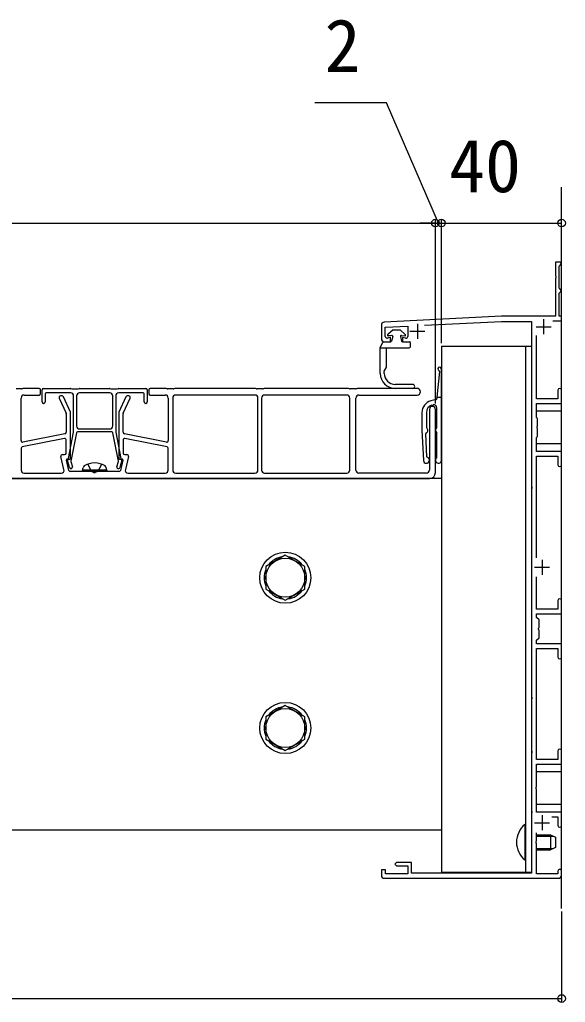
# Model space of a CAD drawing. Units: millimetres, scale not verified. Extents: x -1050 to 1050, y -1565 to 1555.
# Drawn here: x 269.5 to 451.3, y 771 to 1098 of the extents above; entities that cross this region are included whole.
import ezdxf
from ezdxf.enums import TextEntityAlignment as Align

# ---------------------------------------------------------------- set-up
doc = ezdxf.new("R2010")
doc.units = ezdxf.units.MM
doc.header["$LTSCALE"] = 8
for name, color, linetype in [('0-2_YKK_11', 7, 'Continuous'), ('0-3_YKK_12', 2, 'Continuous'), ('0-4_YKK_13', 4, 'Continuous'), ('0-5_YKK_D', 6, 'Continuous'), ('0-7_YSS_K', 3, 'Continuous')]:
    doc.layers.add(name, color=color, linetype=linetype)
doc.styles.add('ＭＳ ゴシック', font='')
doc.styles.get('ＭＳ ゴシック').set_extended_font_data('MS Gothic')

msp = doc.modelspace()

# ---------------------------------------------------------------- linework, layer by layer
at = {"layer": '0-2_YKK_11'}
for p, q in [((444, 998.301), (444, 993.301)), ((390, 996.35), (390, 991.801)), ((399.5, 994.301), (404.5, 994.301)), ((402, 996.801), (402, 991.801)), ((441.5, 995.801), (446.5, 995.801)), ((441, 915.801), (446, 915.801)), ((443.5, 918.301), (443.5, 913.301)), ((441, 830.801), (446, 830.801)), ((443.5, 833.301), (443.5, 828.301)), ((450, 813.301), (450, 814.701)), ((391, 812.301), (449, 812.301))]:
    msp.add_line(p, q, dxfattribs=at)
for points in [[(447.059, 997.801), (450, 997.801), (450, 999.301), (449.2, 999.301), (449.2, 1007.001), (449.5, 1007.301), (450, 1007.801), (449.5, 1008.301), (449.2, 1008.601), (449.2, 1016.001), (449.5, 1016.301), (450, 1016.801), (449.5, 1017.301), (448, 1017.301), (448, 1012.76), (448.12, 1012.576), (448.12, 1012.027), (448, 1011.843), (448, 999.301), (430, 999.301), (390.95, 997.349)], [(404.385, 996.319), (430.042, 997.601), (440, 997.601), (440, 942.76), (440.12, 942.576), (440.12, 942.027), (440, 941.843), (440, 872.76), (440.12, 872.576), (440.12, 872.027), (440, 871.843), (440, 854.76), (440.12, 854.576), (440.12, 854.027), (440, 853.843), (440, 834.76), (440.12, 834.576), (440.12, 834.027), (440, 833.843), (440, 814.001), (400, 814.001), (400, 817.501), (395, 817.501), (394.5, 817.001), (395, 816.501), (398.8, 816.501), (398.8, 813.801), (391.4, 813.801), (391.4, 815.101), (390, 815.101), (390, 813.301)], [(391.3, 992.601), (391.3, 995.664), (398.8, 996.039), (398.8, 992.601)], [(391, 990.801), (393, 990.801), (393, 992.304), (392.072, 992.027)], [(398.052, 992.02), (397, 992.287), (397, 990.801), (399.7, 990.801)], [(448.8, 974.701), (448.8, 971.801), (441.7, 971.801), (441.7, 992.929)], [(450, 949.901), (450, 954.301), (441.7, 954.301), (441.7, 959.001), (442, 959.301), (442, 961.843), (441.88, 962.027), (441.88, 962.576), (442, 962.76), (442, 965.301), (441.7, 965.601), (441.7, 970.301), (450, 970.301), (450, 974.701)], [(441.7, 918.964), (441.7, 952.801), (448.8, 952.801), (448.8, 949.901)], [(448.8, 904.701), (448.8, 901.801), (441.7, 901.801), (441.7, 912.639)], [(450, 885.901), (450, 890.301), (441.7, 890.301), (441.7, 891.501), (442.5, 892.301), (442.5, 894.843), (442.38, 895.027), (442.38, 895.576), (442.5, 895.76), (442.5, 898.301), (441.7, 899.101), (441.7, 900.301), (450, 900.301), (450, 904.701)], [(448.8, 854.701), (448.8, 851.801), (441.7, 851.801), (441.7, 888.801), (448.8, 888.801), (448.8, 885.901)], [(450, 829.901), (450, 834.301), (441.7, 834.301), (441.7, 841.843), (441.58, 842.027), (441.58, 842.576), (441.7, 842.76), (441.7, 850.301), (450, 850.301), (450, 854.701)], [(446.773, 832.801), (448.8, 832.801), (448.8, 829.901)], [(448.8, 814.701), (448.8, 813.801), (441.7, 813.801), (441.7, 823.843), (441.58, 824.027), (441.58, 824.576), (441.7, 824.76), (441.7, 827.444)]]:
    msp.add_lwpolyline(points, dxfattribs=at)
for centre, radius, start, end in [((391, 996.35), 1, 92.86241, 180), ((391, 991.801), 1, 180.00001, 269.99999), ((391.9, 992.601), 0.6, 179.99999, 286.64594), ((398.2, 992.601), 0.6, 255.7557, 359.99999), ((449.4, 974.701), 0.6, 90.00001, 179.99999), ((449.4, 974.701), 0.6, 0.00001, 89.99999), ((449.4, 949.901), 0.6, 180.00001, 269.99999), ((449.4, 949.901), 0.6, 270.00001, 359.99999), ((449.4, 904.701), 0.6, 90.00001, 179.99999), ((449.4, 904.701), 0.6, 0.00001, 89.99999), ((449.4, 885.901), 0.6, 180.00001, 269.99999), ((449.4, 885.901), 0.6, 270.00001, 359.99999), ((449.4, 854.701), 0.6, 90.00001, 179.99999), ((449.4, 854.701), 0.6, 0.00001, 89.99999), ((449.4, 829.901), 0.6, 180.00001, 269.99999), ((449.4, 829.901), 0.6, 270.00001, 359.99999), ((449.4, 814.701), 0.6, 90.00001, 179.99999), ((449.4, 814.701), 0.6, 0.00001, 89.99999), ((391, 813.301), 1, 180.00001, 269.99999), ((449, 813.301), 1, 270.00001, 359.99999)]:
    msp.add_arc(centre, radius, start, end, dxfattribs=at)
at = {"layer": '0-3_YKK_12'}
for p, q in [((410, 945.301), (-55, 945.301)), ((410, 828.301), (-55, 828.301))]:
    msp.add_line(p, q, dxfattribs=at)
at = {"layer": '0-4_YKK_13'}
for p, q in [((393.9, 994.801), (392.134, 993.239)), ((393.9, 994.801), (392.134, 993.239)), ((393.9, 994.801), (396.2, 994.801)), ((396.2, 994.801), (397.966, 993.239)), ((390.709, 990.801), (393.109, 990.801)), ((393.455, 992.945), (392.331, 992.803)), ((393.782, 992.569), (393.35, 990.986)), ((396.318, 992.569), (396.75, 990.986)), ((396.645, 992.945), (397.769, 992.803)), ((396.991, 990.801), (399.3, 990.801)), ((389.617, 988.801), (390.483, 990.657)), ((389.617, 980.301), (389.617, 988.801)), ((391.617, 988.801), (391.617, 982.294)), ((396.789, 988.801), (399.3, 988.801)), ((399.55, 990.551), (399.55, 989.051)), ((410, 989.301), (410, 814.301)), ((410, 989.301), (440, 989.301)), ((438, 989.301), (438, 814.301)), ((440, 989.301), (440, 814.301)), ((390.917, 980.301), (390.917, 980.92)), ((390.958, 981.07), (391.577, 982.144)), ((409.372, 980.9), (408.5, 972.37)), ((410, 951.369), (410, 981.77)), ((270.177, 975.151), (268.323, 975.151)), ((270.68, 975.28), (270.32, 975.173)), ((276, 975.301), (270.823, 975.301)), ((276.5, 973.601), (276.5, 974.801)), ((277, 970.801), (277, 974.801)), ((277.5, 975.301), (286.427, 975.301)), ((286.57, 975.28), (286.93, 975.173)), ((287.073, 975.151), (288.927, 975.151)), ((289.07, 975.173), (289.43, 975.28)), ((289.573, 975.301), (299.427, 975.301)), ((299.57, 975.28), (299.93, 975.173)), ((300.073, 975.151), (301.927, 975.151)), ((302.07, 975.173), (302.43, 975.28)), ((302.573, 975.301), (311.5, 975.301)), ((312, 974.801), (312, 970.801)), ((312.5, 974.801), (312.5, 973.601)), ((318.177, 975.301), (313, 975.301)), ((318.68, 975.173), (318.32, 975.28)), ((320.677, 975.151), (318.823, 975.151)), ((321.18, 975.28), (320.82, 975.173)), ((347.927, 975.301), (321.323, 975.301)), ((348.43, 975.173), (348.07, 975.28)), ((350.427, 975.151), (348.573, 975.151)), ((350.93, 975.28), (350.57, 975.173)), ((378.927, 975.301), (351.073, 975.301)), ((379.43, 975.173), (379.07, 975.28)), ((381.427, 975.151), (379.573, 975.151)), ((381.93, 975.28), (381.57, 975.173)), ((401.9, 975.301), (382.073, 975.301)), ((400.461, 976.601), (394.617, 976.601)), ((400.461, 975.301), (394.617, 975.301)), ((270, 957.911), (270, 972.101)), ((271, 973.101), (276, 973.101)), ((278, 973.501), (278, 970.801)), ((286.5, 973.801), (278.3, 973.801)), ((282.674, 972.095), (284.955, 967.075)), ((283.678, 972.801), (283.129, 972.801)), ((286.455, 967.4), (284.133, 972.508)), ((287.5, 960.831), (287.5, 972.801)), ((288.5, 972.801), (288.5, 962.801)), ((300.5, 962.801), (300.5, 972.801)), ((301.5, 972.801), (301.5, 960.831)), ((310.7, 973.801), (302.5, 973.801)), ((304.867, 972.508), (302.545, 967.389)), ((304.045, 967.065), (306.327, 972.095)), ((305.871, 972.801), (305.322, 972.801)), ((311, 970.801), (311, 973.501)), ((313, 973.101), (318, 973.101)), ((319, 972.101), (319, 957.911)), ((320.5, 972.101), (320.5, 948.101)), ((347.9, 973.101), (321.5, 973.101)), ((348.9, 948.101), (348.9, 972.101)), ((350.1, 972.101), (350.1, 948.101)), ((378.5, 973.101), (351.1, 973.101)), ((379.5, 948.101), (379.5, 972.101)), ((381.5, 948.101), (381.5, 972.101)), ((382.5, 973.101), (401.9, 973.101)), ((408.278, 971.61), (406.465, 971.124)), ((408.5, 972.37), (410, 972.37)), ((408.5, 972.37), (408.5, 971.9)), ((406, 968.301), (406, 948.101)), ((406.853, 969.715), (407.241, 969.819)), ((408, 947.301), (408, 968.301)), ((408.5, 962.344), (408.5, 968.853)), ((285, 966.868), (285, 960.711)), ((286.5, 952.101), (286.5, 967.193)), ((302.5, 967.183), (302.5, 952.101)), ((304, 960.711), (304, 966.858)), ((403.5, 967.26), (403.5, 961.369)), ((405, 967.3), (405, 962.344)), ((450, 967.701), (441.7, 967.701)), ((289.5, 961.801), (299.5, 961.801)), ((403.5, 961.369), (404.001, 951.32)), ((284.402, 958.652), (270.402, 955.852)), ((284.598, 960.221), (270.598, 957.421)), ((285, 953.801), (285, 958.162)), ((285.737, 951.985), (287.494, 960.772)), ((288.472, 960.56), (286.579, 951.1)), ((300.234, 960.801), (288.766, 960.801)), ((302.421, 951.1), (300.528, 960.56)), ((301.506, 960.772), (303.263, 951.985)), ((304, 958.162), (304, 953.801)), ((318.402, 957.421), (304.402, 960.221)), ((318.598, 955.852), (304.598, 958.652)), ((405.14, 952.578), (404.761, 960.181)), ((408.5, 952.344), (408.5, 960.395)), ((270, 955.362), (270, 948.101)), ((319, 948.101), (319, 955.362)), ((450, 956.901), (441.7, 956.901)), ((284.284, 948.333), (283.248, 952.686)), ((283.734, 953.301), (284.5, 953.301)), ((285.38, 951.801), (286.2, 951.801)), ((302.8, 951.801), (303.62, 951.801)), ((304.5, 953.301), (305.266, 953.301)), ((305.752, 952.686), (304.716, 948.333)), ((285.909, 947.986), (285.088, 951.432)), ((286.12, 948.963), (285.414, 951.412)), ((286.585, 950.958), (287.08, 949.24)), ((290.5, 948.101), (290.641, 948.904)), ((298.5, 948.101), (298.359, 948.904)), ((301.92, 949.24), (302.415, 950.958)), ((303.586, 951.412), (302.88, 948.963)), ((303.912, 951.432), (303.091, 947.986)), ((209.5, 945.301), (406, 945.301)), ((271, 947.101), (283.311, 947.101)), ((293.98, 947.601), (286.395, 947.601)), ((298.5, 948.101), (290.5, 948.101)), ((290.5, 948.101), (290.588, 947.601)), ((298.412, 947.601), (290.588, 947.601)), ((302.605, 947.601), (295.02, 947.601)), ((298.5, 948.101), (298.412, 947.601)), ((305.689, 947.101), (318, 947.101)), ((321.5, 947.101), (347.9, 947.101)), ((351.1, 947.101), (378.5, 947.101)), ((405, 947.101), (382.5, 947.101)), ((450, 847.701), (441.7, 847.701)), ((450, 836.901), (441.7, 836.901)), ((437.752, 830.201), (438, 830.201)), ((437.752, 830.201), (437.752, 818.401)), ((438, 818.401), (438, 830.201)), ((441.7, 826.801), (446.3, 826.801)), ((441.7, 826.368), (447.22, 826.368)), ((446.3, 826.801), (448, 826.001)), ((446.3, 826.801), (446.3, 821.801)), ((448, 826.001), (448, 822.601)), ((441.7, 822.234), (447.22, 822.234)), ((441.7, 821.801), (446.3, 821.801)), ((448, 822.601), (446.3, 821.801)), ((437.752, 818.401), (438, 818.401)), ((410, 814.301), (440, 814.301))]:
    msp.add_line(p, q, dxfattribs=at)
for points in [[(389.617, 988.801), (391.824, 988.801), (396.789, 988.801)], [(299.5, 973.801), (294.5, 973.801), (289.5, 973.801)], [(292.2, 950.081), (293.355, 947.764), (294.5, 947.156)], [(296.8, 950.081), (295.645, 947.764), (294.5, 947.156)]]:
    msp.add_lwpolyline(points, dxfattribs=at)
for points in [[(358, 919.807), (351.5, 916.054), (351.5, 908.549), (358, 904.796), (364.5, 908.549), (364.5, 916.054)], [(358, 869.807), (351.5, 866.054), (351.5, 858.549), (358, 854.796), (364.5, 858.549), (364.5, 866.054)]]:
    msp.add_lwpolyline(points, close=True, dxfattribs=at)
for centre, radius in [((358, 912.301), 8.5), ((358, 912.301), 6.5), ((358, 862.301), 8.5), ((358, 862.301), 6.5)]:
    msp.add_circle(centre, radius, dxfattribs=at)
for centre, radius, start, end in [((390.709, 990.551), 0.25, 90, 155), ((392.3, 993.051), 0.25, 131.51167, 277.19497), ((393.109, 991.051), 0.25, 270, 344.74763), ((393.493, 992.648), 0.3, 344.74763, 97.19497), ((396.607, 992.648), 0.3, 82.80503, 195.25237), ((396.991, 991.051), 0.25, 195.25237, 270), ((397.8, 993.051), 0.25, 262.80503, 48.48833), ((399.3, 990.551), 0.25, 0, 90), ((399.3, 989.051), 0.25, 270, 0), ((391.217, 980.92), 0.3, 150, 180), ((391.317, 982.294), 0.3, 330, 0), ((409.4, 981.77), 0.6, 0, 248.76355), ((409.074, 980.931), 0.3, 354.16057, 68.76355), ((394.617, 980.301), 5, 180, 270), ((394.617, 980.301), 3.7, 180, 270), ((270.177, 975.651), 0.5, 270, 286.69924), ((270.823, 974.801), 0.5, 90, 106.69924), ((276, 974.801), 0.5, 0, 90), ((277.5, 974.801), 0.5, 90, 180), ((286.427, 974.801), 0.5, 73.30076, 90), ((287.073, 975.651), 0.5, 253.30076, 270), ((288.927, 975.651), 0.5, 270, 286.69924), ((289.573, 974.801), 0.5, 90, 106.69924), ((299.427, 974.801), 0.5, 73.30076, 90), ((300.073, 975.651), 0.5, 253.30076, 270), ((301.927, 975.651), 0.5, 270, 286.69924), ((302.573, 974.801), 0.5, 90, 106.69924), ((311.5, 974.801), 0.5, 0, 90), ((313, 974.801), 0.5, 90, 180), ((318.177, 974.801), 0.5, 73.30076, 90), ((318.823, 975.651), 0.5, 253.30076, 270), ((320.677, 975.651), 0.5, 270, 286.69924), ((321.323, 974.801), 0.5, 90, 106.69924), ((347.927, 974.801), 0.5, 73.30076, 90), ((348.573, 975.651), 0.5, 253.30076, 270), ((350.427, 975.651), 0.5, 270, 286.69924), ((351.073, 974.801), 0.5, 90, 106.69924), ((378.927, 974.801), 0.5, 73.30076, 90), ((379.573, 975.651), 0.5, 253.30076, 270), ((381.427, 975.651), 0.5, 270, 286.69924), ((382.073, 974.801), 0.5, 90, 106.69924), ((400.461, 975.951), 0.65, 270, 90), ((401.9, 974.201), 1.1, 270, 90), ((271, 972.101), 1, 90, 180), ((276, 973.601), 0.5, 270, 0), ((278.3, 973.501), 0.3, 90, 180), ((283.129, 972.301), 0.5, 90, 204.44395), ((283.678, 972.301), 0.5, 24.44395, 90), ((286.5, 972.801), 1, 0, 90), ((289.5, 972.801), 1, 90, 180), ((299.5, 972.801), 1, 0, 90), ((302.5, 972.801), 1, 90, 180), ((305.322, 972.301), 0.5, 90, 155.5983), ((305.871, 972.301), 0.5, 335.5983, 90), ((310.7, 973.501), 0.3, 0, 90), ((313, 973.601), 0.5, 180, 270), ((318, 972.101), 1, 0, 90), ((321.5, 972.101), 1, 90, 180), ((347.9, 972.101), 1, 0, 90), ((351.1, 972.101), 1, 90, 180), ((378.5, 972.101), 1, 0, 90), ((382.5, 972.101), 1, 90, 180), ((407.5, 967.26), 4, 105.00061, 180), ((408.2, 971.9), 0.3, 285.00061, 0), ((277.5, 970.801), 0.5, 180, 270), ((277.5, 970.801), 0.5, 270, 0), ((311.5, 970.801), 0.5, 180, 270), ((311.5, 970.801), 0.5, 270, 0), ((407.5, 967.3), 2.5, 104.9981, 180), ((407, 968.301), 1, 0, 180), ((407.5, 968.853), 1, 0, 105), ((284.5, 966.868), 0.5, 0, 24.44395), ((286, 967.193), 0.5, 0, 24.44395), ((303, 967.183), 0.5, 155.5983, 180), ((304.5, 966.858), 0.5, 155.5983, 180), ((289.5, 962.801), 1, 180, 270), ((299.5, 962.801), 1, 270, 0), ((404.5, 961.369), 1, 295.53345, 54.31467), ((405.2, 962.344), 0.2, 180, 234.31467), ((409, 961.369), 1, 125.68533, 234.31467), ((408.3, 962.344), 0.2, 305.68533, 0), ((284.5, 958.162), 0.5, 0, 101.30993), ((284.5, 960.711), 0.5, 281.30993, 0), ((287.2, 960.831), 0.3, 348.69007, 0), ((288.766, 960.501), 0.3, 90, 168.69007), ((300.234, 960.501), 0.3, 11.30993, 90), ((301.8, 960.831), 0.3, 180, 191.30993), ((304.5, 960.711), 0.5, 180, 258.69007), ((304.5, 958.162), 0.5, 78.69007, 180), ((405.06, 960.196), 0.3, 115.53345, 182.85544), ((408.3, 960.395), 0.2, 0, 54.31467), ((270.5, 957.911), 0.5, 180, 281.30993), ((270.5, 955.362), 0.5, 101.30993, 180), ((318.5, 957.911), 0.5, 258.69007, 0), ((318.5, 955.362), 0.5, 0, 78.69007), ((283.734, 952.801), 0.5, 90, 193.3925), ((284.5, 953.801), 0.5, 270, 0), ((285.38, 951.501), 0.3, 90, 193.3925), ((285.7, 951.502), 0.3, 114.827, 197.33887), ((285.442, 952.043), 0.3, 296.01796, 348.69007), ((286.2, 952.101), 0.3, 270, 0), ((302.8, 952.101), 0.3, 180, 270), ((303.558, 952.043), 0.3, 191.30993, 243.98204), ((303.3, 951.502), 0.3, 342.66113, 65.173), ((303.62, 951.501), 0.3, 346.6075, 90), ((304.5, 953.801), 0.5, 180, 270), ((305.266, 952.801), 0.5, 346.6075, 90), ((405, 951.369), 1, 182.85544, 70.23557), ((405.44, 952.593), 0.3, 182.85544, 250.23557), ((409, 951.369), 1, 125.68533, 0), ((408.3, 952.344), 0.2, 305.68533, 0), ((283.311, 948.101), 1, 270, 13.3925), ((286.6, 949.101), 0.5, 196.079, 16.079), ((286.874, 951.041), 0.3, 168.69007, 196.079), ((291.528, 948.748), 0.9, 122.05588, 170), ((294.5, 944.001), 6.5, 57.94412, 122.05588), ((297.472, 948.748), 0.9, 10, 57.94412), ((302.4, 949.101), 0.5, 163.921, 343.921), ((302.126, 951.041), 0.3, 343.921, 11.30993), ((305.689, 948.101), 1, 166.6075, 270), ((271, 948.101), 1, 180, 270), ((286.395, 948.101), 0.5, 193.3925, 270), ((293.98, 947.301), 0.3, 30, 90), ((294.5, 947.601), 0.3, 210, 330), ((295.02, 947.301), 0.3, 90, 150), ((302.605, 948.101), 0.5, 270, 346.6075), ((318, 948.101), 1, 270, 0), ((321.5, 948.101), 1, 180, 270), ((347.9, 948.101), 1, 270, 0), ((351.1, 948.101), 1, 180, 270), ((378.5, 948.101), 1, 270, 0), ((382.5, 948.101), 1, 180, 270), ((405, 948.101), 1, 270, 0), ((406, 947.301), 2, 270, 0), ((358, 912.301), 7.05, 97.21814, 142.78186), ((358, 912.301), 7.05, 37.21814, 82.78186), ((358, 912.301), 7.05, 157.21814, 202.78186), ((358, 912.301), 7.05, 337.21814, 22.78186), ((358, 912.301), 7.05, 217.21814, 262.78186), ((358, 912.301), 7.05, 277.21814, 322.78186), ((358, 862.301), 7.05, 97.21814, 142.78186), ((358, 862.301), 7.05, 37.21814, 82.78186), ((358, 862.301), 7.05, 157.21814, 202.78186), ((358, 862.301), 7.05, 337.21814, 22.78186), ((358, 862.301), 7.05, 217.21814, 262.78186), ((358, 862.301), 7.05, 277.21814, 322.78186), ((442.7, 824.301), 7.7, 129.98312, 230.01688)]:
    msp.add_arc(centre, radius, start, end, dxfattribs=at)
at = {"layer": '0-5_YKK_D'}
for p, q in [((-32, 1030.301), (408, 1030.301)), ((408, 1030.301), (402.9, 1030.301)), ((408, 970.3), (408, 1031.301)), ((408, 970.3), (408, 1031.301)), ((408, 1030.301), (410, 1030.301)), ((408, 1030.301), (410, 1030.301)), ((410, 990.301), (410, 1031.301)), ((410, 990.301), (410, 1031.301)), ((410, 1030.301), (450, 1030.301)), ((410, 1030.301), (415.1, 1030.301)), ((450, 801.301), (450, 771.301)), ((-115, 772.301), (450, 772.301))]:
    msp.add_line(p, q, dxfattribs=at)
msp.add_lwpolyline([(409, 1030.301), (391.745, 1070.301), (367.836, 1070.301)], dxfattribs=at)
for centre in [(408, 1030.301), (408, 1030.301), (410, 1030.301), (410, 1030.301), (450, 1030.301), (450, 772.301)]:
    msp.add_circle(centre, 1.275, dxfattribs=at)
at = {"layer": '0-7_YSS_K'}
msp.add_line((450, 802.301), (450, 1042.301), dxfattribs=at)

# ---------------------------------------------------------------- texts
at = {"layer": '0-5_YKK_D', "style": 'ＭＳ ゴシック'}
for s, p in [('2', (371.063, 1075.301)), ('40', (412.545, 1035.301))]:
    msp.add_text(s, height=17.6, dxfattribs=at).set_placement(p, align=Align.BOTTOM_LEFT)

doc.saveas('drawing.dxf')
